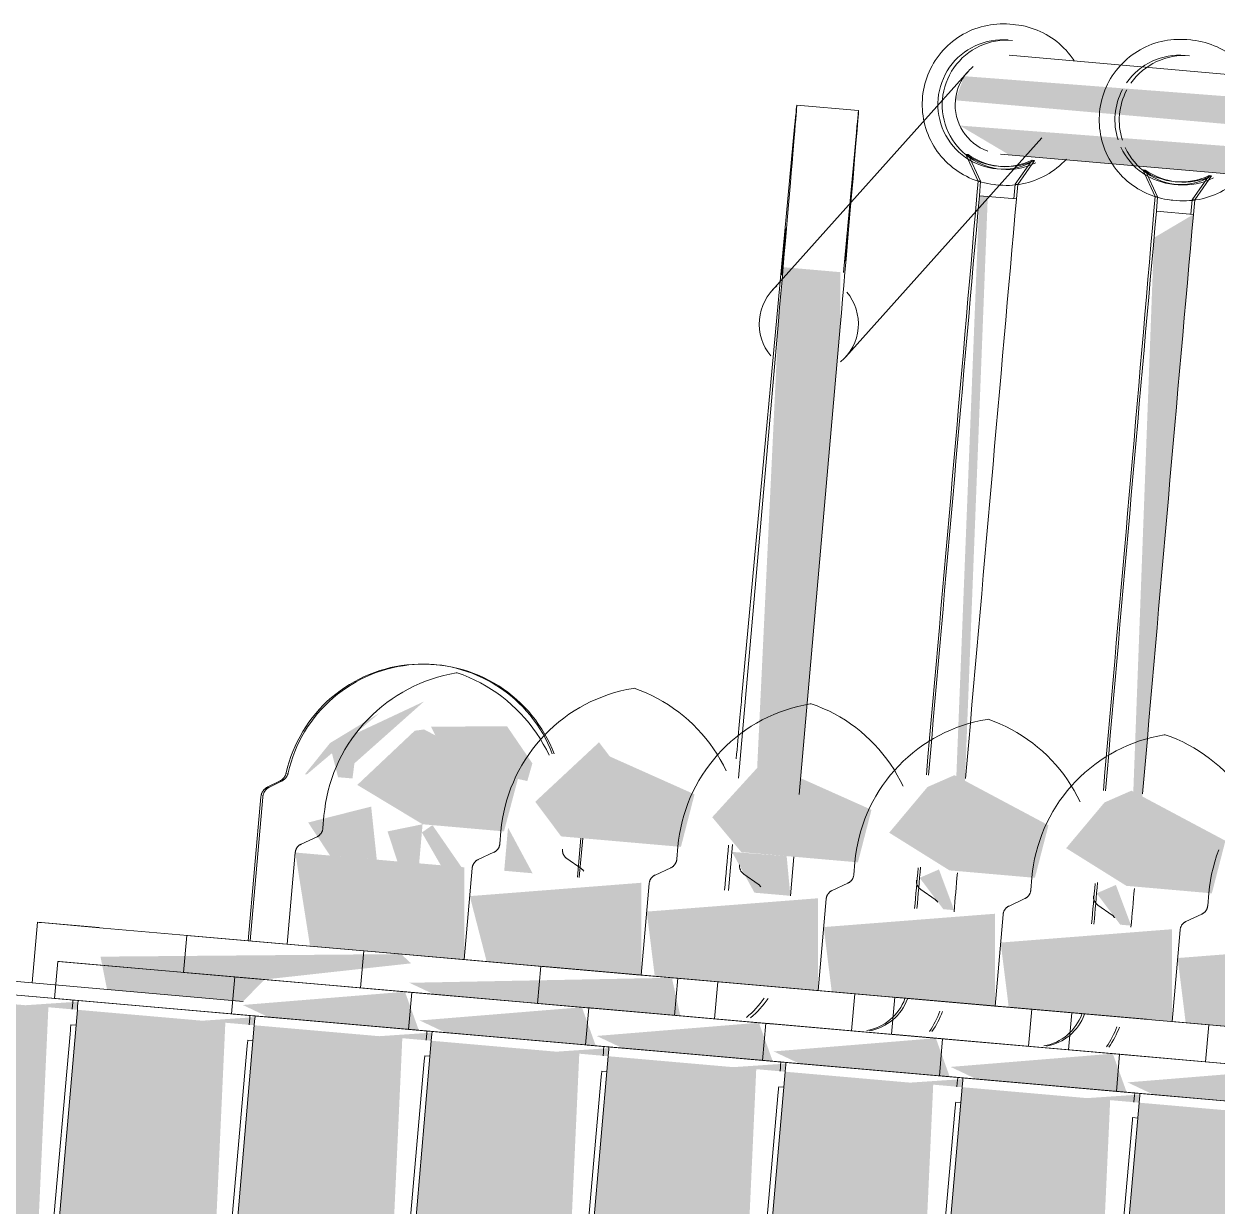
# Model space of a CAD drawing. Header units: millimetres. Extents: x -4612930 to -4329258, y -1064 to 30311.
# Drawn here: x -4356996.4 to -4356900.2, y 16854 to 16949.3 of the extents above; entities that cross this region are included whole.
import ezdxf

# ---------------------------------------------------------------- set-up
doc = ezdxf.new("R2010")
doc.units = ezdxf.units.MM
doc.layers.add('Q-SPCQ', color=91, linetype='Continuous', lineweight=5)

# ---------------------------------------------------------------- blocks, each defined once
blk = doc.blocks.new('Static Line_Sayfa_Metal Deck_Pan Mount - Up to 15 _ pitch - Max 2 Users-1848787-NORTH EAST')
at = {"layer": 'Q-SPCQ'}
for points in [[(4342458.159, 16926.949), (4342460.453, 16930.225), (4342458.159, 16930.964), (4342273.317, 16945.128), (4342272.609, 16943.182), (4342345.505, 16936.805)], [(4342461.795, 16922.615), (4342458.385, 16925.333), (4342457.867, 16926.972), (4342272.968, 16941.143), (4342276.942, 16938.788), (4342460.776, 16922.704)], [(4342263.32, 16924.922), (4342263.32, 16929.321), (4342258.72, 16929.723), (4342258.34, 16925.358)], [(4342223.986, 16888.481), (4342224.143, 16889.7), (4342229.762, 16894.696), (4342222.174, 16891.139), (4342222.82, 16888.583), (4342223.383, 16888.534)], [(4342220.297, 16888.804), (4342226.145, 16893.745), (4342222.174, 16891.339), (4342220.147, 16888.817)], [(4342236.205, 16884.213), (4342237.328, 16888.445), (4342229.762, 16892.435), (4342229.005, 16892.331), (4342224.373, 16887.962), (4342229.639, 16884.788), (4342232.48, 16884.539)], [(4342238.085, 16888.273), (4342238.496, 16889.7), (4342236.446, 16892.699), (4342230.316, 16892.652), (4342231.817, 16889.7), (4342237.74, 16888.351)], [(4342250.477, 16882.965), (4342251.572, 16887.203), (4342244.732, 16890.259), (4342243.872, 16891.403), (4342238.727, 16886.605), (4342240.814, 16883.81), (4342245.858, 16883.369)], [(4342264.75, 16881.716), (4342265.844, 16885.954), (4342259.004, 16889.01), (4342256.625, 16889.333), (4342253, 16885.356), (4342255.347, 16882.539), (4342263.32, 16881.841)], [(4342279.023, 16880.467), (4342280.117, 16884.705), (4342272.537, 16888.747), (4342270.363, 16887.795), (4342267.273, 16884.108), (4342272.133, 16881.07), (4342276.209, 16880.713)], [(4342293.296, 16879.218), (4342294.39, 16883.457), (4342286.81, 16887.498), (4342284.636, 16886.546), (4342281.545, 16882.859), (4342286.406, 16879.821), (4342290.481, 16879.465)], [(4342232.997, 16873.871), (4342232.997, 16881.317), (4342219.371, 16882.509), (4342220.565, 16874.958), (4342231.106, 16874.036)], [(4342247.27, 16872.622), (4342247.27, 16880.068), (4342233.445, 16878.992), (4342234.809, 16873.712), (4342246.281, 16872.709)], [(4342261.542, 16871.373), (4342261.542, 16878.82), (4342247.718, 16877.743), (4342248.368, 16872.526), (4342260.554, 16871.46)], [(4342275.815, 16870.125), (4342275.815, 16877.571), (4342261.991, 16876.495), (4342262.64, 16871.277), (4342274.826, 16870.211)], [(4342290.088, 16868.876), (4342290.088, 16876.322), (4342276.263, 16875.246), (4342276.913, 16870.029), (4342289.099, 16868.962)], [(4342304.361, 16867.627), (4342304.361, 16875.074), (4342290.536, 16873.997), (4342291.186, 16868.78), (4342303.372, 16867.714)], [(4342215.159, 16870.5), (4342216.905, 16872.267), (4342228.713, 16873.57), (4342227.907, 16874.316), (4342203.665, 16874.109), (4342204.191, 16871.46), (4342215.064, 16870.509)], [(4342197.123, 16821.549), (4342195.971, 16822.217), (4342197.37, 16824.35), (4342199.46, 16870.029), (4342187.523, 16871.073), (4342183.327, 16822.756), (4342196.947, 16821.564)], [(4342229.337, 16868.168), (4342228.219, 16871.277), (4342215.133, 16870.211), (4342217.215, 16869.229), (4342228.342, 16868.255)], [(4342201.795, 16869.824), (4342201.842, 16870.477), (4342197.6, 16870.191)], [(4342243.609, 16866.919), (4342242.492, 16870.029), (4342229.406, 16868.962), (4342231.487, 16867.98), (4342242.615, 16867.006)], [(4342211.396, 16820.3), (4342210.244, 16820.968), (4342211.642, 16823.101), (4342213.732, 16868.78), (4342201.795, 16869.824), (4342197.6, 16821.507), (4342211.22, 16820.315)], [(4342216.068, 16868.576), (4342216.114, 16869.229), (4342211.872, 16868.943)], [(4342225.668, 16819.051), (4342224.517, 16819.719), (4342225.915, 16821.852), (4342228.005, 16867.531), (4342216.068, 16868.576), (4342211.872, 16820.258), (4342225.493, 16819.067)], [(4342230.341, 16867.327), (4342230.387, 16867.98), (4342226.145, 16867.694)], [(4342257.882, 16865.671), (4342256.765, 16868.78), (4342243.679, 16867.714), (4342245.76, 16866.731), (4342256.888, 16865.758)], [(4342239.941, 16817.803), (4342238.79, 16818.471), (4342240.188, 16820.604), (4342242.278, 16866.282), (4342230.341, 16867.327), (4342226.145, 16819.01), (4342239.765, 16817.818)], [(4342272.155, 16864.422), (4342271.037, 16867.531), (4342257.951, 16866.465), (4342260.033, 16865.482), (4342271.161, 16864.509)], [(4342244.614, 16866.078), (4342244.66, 16866.731), (4342240.418, 16866.445)], [(4342254.214, 16816.554), (4342253.062, 16817.222), (4342254.461, 16819.355), (4342256.551, 16865.034), (4342244.614, 16866.078), (4342240.418, 16817.761), (4342254.038, 16816.569)], [(4342286.427, 16863.173), (4342285.31, 16866.282), (4342272.224, 16865.216), (4342274.305, 16864.234), (4342285.433, 16863.26)], [(4342258.886, 16864.829), (4342258.933, 16865.482), (4342254.691, 16865.196)], [(4342268.486, 16815.305), (4342267.335, 16815.973), (4342268.733, 16818.106), (4342270.823, 16863.785), (4342258.886, 16864.829), (4342254.691, 16816.512), (4342268.311, 16815.321)], [(4342273.159, 16863.581), (4342273.205, 16864.234), (4342268.963, 16863.948)], [(4342300.7, 16861.925), (4342299.583, 16865.034), (4342286.497, 16863.968), (4342288.578, 16862.985), (4342300.113, 16861.976)], [(4342282.759, 16814.057), (4342281.608, 16814.725), (4342283.006, 16816.858), (4342285.096, 16862.536), (4342273.159, 16863.581), (4342268.963, 16815.264), (4342282.583, 16814.072)], [(4342287.432, 16862.332), (4342287.478, 16862.985), (4342283.236, 16862.699)], [(4342297.032, 16812.808), (4342295.88, 16813.476), (4342297.279, 16815.609), (4342299.369, 16861.288), (4342287.432, 16862.332), (4342283.236, 16814.015), (4342296.856, 16812.823)]]:
    blk.add_hatch(color=256, dxfattribs=at).paths.add_polyline_path(points)
h = blk.add_hatch(color=256, dxfattribs=at)
h.paths.add_polyline_path([(4342272.514, 16877.86), (4342271.285, 16881.144), (4342269.729, 16880.467), (4342271.639, 16877.936), (4342272.133, 16877.893)])
h.paths.add_polyline_path([(4342273.362, 16887.649), (4342275.225, 16935.425), (4342274.548, 16935.484), (4342272.684, 16888.551), (4342273.277, 16887.761)])
h = blk.add_hatch(color=256, dxfattribs=at)
h.paths.add_polyline_path([(4342286.787, 16876.611), (4342285.557, 16879.895), (4342284.001, 16879.218), (4342285.912, 16876.688), (4342286.406, 16876.644)])
h.paths.add_polyline_path([(4342287.634, 16886.4), (4342291.809, 16933.974), (4342288.632, 16932.096), (4342286.957, 16887.302), (4342287.55, 16886.513)])
h = blk.add_hatch(color=256, dxfattribs=at)
h.paths.add_polyline_path([(4342250.427, 16869.334), (4342249.746, 16872.405), (4342228.576, 16872.001), (4342230.555, 16871.073), (4342250.252, 16869.35)])
h.paths.add_polyline_path([(4342259.304, 16879.015), (4342259.004, 16882.219), (4342254.595, 16882.561), (4342256.408, 16879.269), (4342259.004, 16879.042)])
h.paths.add_polyline_path([(4342260.056, 16887.61), (4342263.32, 16924.922), (4342258.34, 16925.358), (4342256.625, 16889.333), (4342259.004, 16889.01), (4342259.651, 16888.149)])
h = blk.add_hatch(color=256, dxfattribs=at)
h.paths.add_polyline_path([(4342229.363, 16881.635), (4342229.639, 16884.788), (4342226.814, 16884.213), (4342227.609, 16881.788)])
h.paths.add_polyline_path([(4342225.946, 16881.934), (4342225.493, 16886.213), (4342220.414, 16884.929), (4342222.174, 16882.264), (4342225.493, 16881.974)])
h = blk.add_hatch(color=256, dxfattribs=at)
h.paths.add_polyline_path([(4342238.511, 16880.835), (4342236.529, 16884.522), (4342236.224, 16881.035), (4342237.865, 16880.891)])
h.paths.add_polyline_path([(4342232.774, 16881.337), (4342230.437, 16884.718), (4342229.581, 16884.127), (4342231.106, 16881.483), (4342232.48, 16881.362)])
for p, q in [((4342277.321, 16949.295), (4342277.004, 16949.322)), ((4342291.594, 16948.046), (4342291.277, 16948.074)), ((4342462.492, 16930.585), (4342276.942, 16946.818)), ((4342273.631, 16945.499), (4342257.805, 16927.811)), ((4342264.802, 16942.359), (4342259.821, 16942.795)), ((4342259.647, 16941.032), (4342255.371, 16894.895)), ((4342263.581, 16929.298), (4342264.628, 16940.597)), ((4342263.767, 16922.477), (4342279.593, 16940.165)), ((4342274.45, 16936.669), (4342273.446, 16938.822)), ((4342273.446, 16938.822), (4342273.646, 16938.805)), ((4342273.646, 16938.805), (4342274.65, 16936.651)), ((4342276.245, 16938.849), (4342461.795, 16922.615)), ((4342278.802, 16938.354), (4342277.439, 16936.407)), ((4342277.639, 16936.39), (4342279.002, 16938.336)), ((4342278.802, 16938.354), (4342279.002, 16938.336)), ((4342288.723, 16935.42), (4342287.719, 16937.574)), ((4342287.719, 16937.574), (4342287.919, 16937.556)), ((4342287.919, 16937.556), (4342288.923, 16935.402)), ((4342274.348, 16935.501), (4342274.45, 16936.669)), ((4342274.45, 16936.669), (4342274.65, 16936.651)), ((4342274.65, 16936.651), (4342274.548, 16935.484)), ((4342275.871, 16936.372), (4342276.188, 16936.344)), ((4342277.439, 16936.407), (4342277.337, 16935.24)), ((4342277.439, 16936.407), (4342277.639, 16936.39)), ((4342277.537, 16935.222), (4342277.639, 16936.39)), ((4342293.075, 16937.105), (4342291.711, 16935.159)), ((4342291.912, 16935.141), (4342293.275, 16937.088)), ((4342293.075, 16937.105), (4342293.275, 16937.088)), ((4342274.548, 16935.484), (4342277.537, 16935.222)), ((4342288.621, 16934.253), (4342288.723, 16935.42)), ((4342288.723, 16935.42), (4342288.923, 16935.402)), ((4342288.923, 16935.402), (4342288.821, 16934.235)), ((4342290.144, 16935.123), (4342290.461, 16935.095)), ((4342291.711, 16935.159), (4342291.609, 16933.991)), ((4342291.711, 16935.159), (4342291.912, 16935.141)), ((4342291.809, 16933.974), (4342291.912, 16935.141)), ((4342288.821, 16934.235), (4342291.809, 16933.974)), ((4342255.116, 16888.517), (4342258.34, 16925.358)), ((4342263.32, 16924.922), (4342260.019, 16887.186)), ((4342218.11, 16888.268), (4342217.156, 16887.803)), ((4342218.261, 16888.255), (4342217.306, 16887.79)), ((4342216.598, 16886.991), (4342215.584, 16875.394)), ((4342216.748, 16886.978), (4342215.734, 16875.381)), ((4342221.688, 16885.483), (4342221.599, 16884.46)), ((4342221.125, 16883.784), (4342219.845, 16883.187)), ((4342235.961, 16884.235), (4342235.872, 16883.211)), ((4342242.131, 16880.518), (4342242.407, 16883.671)), ((4342242.281, 16880.505), (4342242.557, 16883.657)), ((4342219.371, 16882.509), (4342218.724, 16875.119)), ((4342235.398, 16882.535), (4342234.118, 16881.938)), ((4342250.234, 16882.986), (4342250.144, 16881.963)), ((4342254.323, 16879.451), (4342254.647, 16883.15)), ((4342242.432, 16881.211), (4342241.275, 16882.021)), ((4342259.58, 16882.168), (4342259.304, 16879.015)), ((4342264.506, 16881.737), (4342264.417, 16880.714)), ((4342233.644, 16881.26), (4342232.997, 16873.871)), ((4342249.671, 16881.286), (4342248.391, 16880.689)), ((4342256.705, 16879.962), (4342255.548, 16880.772)), ((4342278.779, 16880.488), (4342278.69, 16879.465)), ((4342247.916, 16880.012), (4342247.27, 16872.622)), ((4342263.943, 16880.037), (4342262.663, 16879.441)), ((4342270.977, 16878.713), (4342269.82, 16879.523)), ((4342262.189, 16878.763), (4342261.542, 16871.373)), ((4342278.216, 16878.789), (4342276.936, 16878.192)), ((4342293.052, 16879.24), (4342292.962, 16878.217)), ((4342285.25, 16877.465), (4342284.093, 16878.275)), ((4342229.337, 16868.168), (4342130.495, 16876.816)), ((4342198.573, 16876.882), (4342198.145, 16871.989)), ((4342203.542, 16876.448), (4342198.573, 16876.882)), ((4342198.573, 16876.882), (4342198.724, 16876.869)), ((4342198.724, 16876.869), (4342198.874, 16876.856)), ((4342203.867, 16876.419), (4342198.874, 16876.856)), ((4342276.462, 16877.514), (4342275.815, 16870.125)), ((4342292.489, 16877.54), (4342291.209, 16876.943)), ((4342203.867, 16876.419), (4342218.724, 16875.119)), ((4342210.63, 16875.828), (4342210.369, 16872.839)), ((4342210.63, 16875.828), (4342218.336, 16875.153)), ((4342210.63, 16875.828), (4342233.269, 16873.847)), ((4342290.734, 16876.266), (4342290.088, 16868.876)), ((4342243.609, 16866.919), (4342144.768, 16875.567)), ((4342215.159, 16870.5), (4342156.777, 16875.608)), ((4342218.724, 16875.119), (4342233.253, 16873.848)), ((4342257.882, 16865.671), (4342159.04, 16874.318)), ((4342224.903, 16874.579), (4342224.641, 16871.59)), ((4342224.903, 16874.579), (4342232.609, 16873.905)), ((4342224.903, 16874.579), (4342247.542, 16872.598)), ((4342232.997, 16873.871), (4342247.526, 16872.6)), ((4342272.155, 16864.422), (4342173.313, 16873.069)), ((4342200.22, 16873.727), (4342199.958, 16870.738)), ((4342215.125, 16872.423), (4342200.22, 16873.727)), ((4342200.22, 16873.727), (4342200.345, 16873.716)), ((4342215.325, 16872.405), (4342200.345, 16873.716)), ((4342214.689, 16872.461), (4342210.369, 16872.839)), ((4342214.646, 16872.465), (4342210.369, 16872.839)), ((4342239.176, 16873.33), (4342238.914, 16870.342)), ((4342239.176, 16873.33), (4342246.882, 16872.656)), ((4342239.176, 16873.33), (4342261.814, 16871.35)), ((4342286.427, 16863.173), (4342187.586, 16871.821)), ((4342214.493, 16872.478), (4342214.231, 16869.49)), ((4342229.398, 16871.174), (4342214.493, 16872.478)), ((4342214.493, 16872.478), (4342214.618, 16872.467)), ((4342229.598, 16871.157), (4342214.618, 16872.467)), ((4342229.598, 16871.157), (4342215.325, 16872.405)), ((4342247.27, 16872.622), (4342259.004, 16871.595)), ((4342249.968, 16869.375), (4342250.229, 16872.363)), ((4342253.448, 16872.081), (4342253.187, 16869.093)), ((4342253.448, 16872.081), (4342261.155, 16871.407)), ((4342253.448, 16872.081), (4342276.087, 16870.101)), ((4342228.961, 16871.212), (4342224.641, 16871.59)), ((4342228.919, 16871.216), (4342224.642, 16871.59)), ((4342228.765, 16871.23), (4342228.504, 16868.241)), ((4342243.671, 16869.925), (4342228.765, 16871.23)), ((4342228.765, 16871.23), (4342228.89, 16871.219)), ((4342243.871, 16869.908), (4342228.89, 16871.219)), ((4342243.871, 16869.908), (4342229.598, 16871.157)), ((4342259.221, 16871.576), (4342261.798, 16871.351)), ((4342261.542, 16871.373), (4342276.071, 16870.102)), ((4342264.24, 16868.126), (4342264.502, 16871.114)), ((4342199.958, 16870.738), (4342200.083, 16870.727)), ((4342199.958, 16870.738), (4342214.864, 16869.434)), ((4342200.083, 16870.727), (4342215.064, 16869.417)), ((4342201.858, 16870.572), (4342201.444, 16870.608)), ((4342300.7, 16861.925), (4342201.858, 16870.572)), ((4342243.234, 16869.964), (4342238.914, 16870.342)), ((4342243.191, 16869.967), (4342238.914, 16870.342)), ((4342243.038, 16869.981), (4342242.776, 16866.992)), ((4342257.943, 16868.677), (4342243.038, 16869.981)), ((4342243.038, 16869.981), (4342243.163, 16869.97)), ((4342258.143, 16868.659), (4342243.163, 16869.97)), ((4342258.143, 16868.659), (4342243.871, 16869.908)), ((4342267.721, 16870.833), (4342267.46, 16867.844)), ((4342267.721, 16870.833), (4342275.427, 16870.159)), ((4342267.721, 16870.833), (4342288.016, 16869.057)), ((4342275.815, 16870.125), (4342287.55, 16869.098)), ((4342197.6, 16821.507), (4342201.795, 16869.824)), ((4342214.231, 16869.49), (4342214.356, 16869.479)), ((4342214.231, 16869.49), (4342229.136, 16868.186)), ((4342214.356, 16869.479), (4342229.337, 16868.168)), ((4342215.064, 16869.417), (4342229.337, 16868.168)), ((4342216.131, 16869.323), (4342215.716, 16869.36)), ((4342314.973, 16860.676), (4342216.131, 16869.323)), ((4342257.507, 16868.715), (4342253.187, 16869.093)), ((4342257.464, 16868.719), (4342253.187, 16869.093)), ((4342278.513, 16866.877), (4342278.774, 16869.866)), ((4342281.994, 16869.584), (4342281.732, 16866.595)), ((4342281.994, 16869.584), (4342287.926, 16869.065)), ((4342281.994, 16869.584), (4342302.409, 16867.798)), ((4342201.273, 16868.616), (4342201.68, 16868.58)), ((4342211.872, 16820.258), (4342216.068, 16868.576)), ((4342228.504, 16868.241), (4342228.629, 16868.23)), ((4342228.504, 16868.241), (4342243.409, 16866.937)), ((4342228.629, 16868.23), (4342243.609, 16866.919)), ((4342229.337, 16868.168), (4342243.609, 16866.919)), ((4342230.404, 16868.075), (4342229.989, 16868.111)), ((4342329.246, 16859.427), (4342230.404, 16868.075)), ((4342257.311, 16868.732), (4342257.049, 16865.744)), ((4342272.216, 16867.428), (4342257.311, 16868.732)), ((4342257.311, 16868.732), (4342257.436, 16868.721)), ((4342272.416, 16867.411), (4342257.436, 16868.721)), ((4342272.416, 16867.411), (4342258.143, 16868.659)), ((4342290.088, 16868.876), (4342301.823, 16867.849)), ((4342292.786, 16865.628), (4342293.047, 16868.617)), ((4342196.947, 16819.557), (4342201.205, 16867.868)), ((4342215.546, 16867.367), (4342215.953, 16867.331)), ((4342226.145, 16819.01), (4342230.341, 16867.327)), ((4342271.779, 16867.466), (4342267.46, 16867.844)), ((4342271.737, 16867.47), (4342267.46, 16867.844)), ((4342271.583, 16867.483), (4342271.322, 16864.495)), ((4342286.489, 16866.179), (4342271.583, 16867.483)), ((4342271.583, 16867.483), (4342271.708, 16867.472)), ((4342286.689, 16866.162), (4342271.708, 16867.472)), ((4342286.689, 16866.162), (4342272.416, 16867.411)), ((4342211.22, 16818.308), (4342215.478, 16866.62)), ((4342229.819, 16866.118), (4342230.226, 16866.083)), ((4342240.418, 16817.761), (4342244.614, 16866.078)), ((4342242.776, 16866.992), (4342257.682, 16865.688)), ((4342242.777, 16866.992), (4342242.902, 16866.981)), ((4342242.902, 16866.981), (4342257.882, 16865.671)), ((4342243.609, 16866.919), (4342257.882, 16865.671)), ((4342244.677, 16866.826), (4342244.262, 16866.862)), ((4342343.518, 16858.178), (4342244.677, 16866.826)), ((4342286.052, 16866.218), (4342281.732, 16866.595)), ((4342286.009, 16866.221), (4342281.732, 16866.595)), ((4342285.856, 16866.235), (4342285.595, 16863.246)), ((4342300.761, 16864.931), (4342285.856, 16866.235)), ((4342285.856, 16866.235), (4342285.981, 16866.224)), ((4342300.962, 16864.913), (4342285.981, 16866.224)), ((4342300.962, 16864.913), (4342286.689, 16866.162)), ((4342225.493, 16817.059), (4342229.751, 16865.371)), ((4342257.049, 16865.744), (4342257.174, 16865.733)), ((4342257.049, 16865.744), (4342271.955, 16864.439)), ((4342257.174, 16865.733), (4342259.195, 16865.556)), ((4342257.882, 16865.671), (4342272.155, 16864.422)), ((4342258.949, 16865.577), (4342258.535, 16865.614)), ((4342357.791, 16856.93), (4342258.949, 16865.577)), ((4342259.199, 16865.555), (4342272.155, 16864.422)), ((4342239.765, 16815.81), (4342244.024, 16864.122)), ((4342244.091, 16864.87), (4342244.498, 16864.834)), ((4342254.691, 16816.512), (4342258.886, 16864.829)), ((4342271.322, 16864.495), (4342271.447, 16864.484)), ((4342271.322, 16864.495), (4342286.227, 16863.191)), ((4342271.447, 16864.484), (4342286.427, 16863.173)), ((4342272.155, 16864.422), (4342286.427, 16863.173)), ((4342273.222, 16864.329), (4342272.807, 16864.365)), ((4342368.998, 16855.949), (4342273.222, 16864.329)), ((4342258.364, 16863.621), (4342258.771, 16863.585)), ((4342268.963, 16815.264), (4342273.159, 16863.581)), ((4342285.595, 16863.246), (4342285.72, 16863.235)), ((4342285.595, 16863.246), (4342300.5, 16861.942)), ((4342285.72, 16863.235), (4342300.7, 16861.925)), ((4342286.427, 16863.173), (4342300.7, 16861.925)), ((4342254.038, 16814.562), (4342258.296, 16862.873)), ((4342272.637, 16862.372), (4342273.044, 16862.337)), ((4342283.236, 16814.015), (4342287.432, 16862.332)), ((4342287.495, 16863.08), (4342287.08, 16863.116)), ((4342368.998, 16855.949), (4342287.495, 16863.08)), ((4342268.311, 16813.313), (4342272.569, 16861.625)), ((4342282.583, 16812.064), (4342286.842, 16860.376)), ((4342286.91, 16861.123), (4342287.316, 16861.088))]:
    blk.add_line(p, q, dxfattribs=at)
at = {"layer": 'Q-SPCQ', "flags": 128}
for points in [[(4342277.004, 16949.322), (4342276.745, 16949.34), (4342276.485, 16949.347), (4342276.225, 16949.344), (4342275.965, 16949.33), (4342275.706, 16949.306), (4342275.449, 16949.271), (4342275.192, 16949.227), (4342274.938, 16949.172), (4342274.687, 16949.107), (4342274.438, 16949.032), (4342274.192, 16948.947), (4342273.95, 16948.852), (4342273.712, 16948.748), (4342273.478, 16948.634), (4342273.249, 16948.511), (4342273.025, 16948.379), (4342272.806, 16948.238), (4342272.594, 16948.089), (4342272.387, 16947.931), (4342272.187, 16947.765), (4342271.994, 16947.591), (4342271.808, 16947.409), (4342271.629, 16947.221), (4342271.458, 16947.025), (4342271.295, 16946.822), (4342271.14, 16946.614), (4342270.994, 16946.399), (4342270.856, 16946.178), (4342270.727, 16945.952), (4342270.608, 16945.721), (4342270.497, 16945.486), (4342270.396, 16945.246), (4342270.305, 16945.003), (4342270.224, 16944.756), (4342270.153, 16944.506), (4342270.091, 16944.253), (4342270.04, 16943.998), (4342269.999, 16943.742), (4342269.969, 16943.484), (4342269.948, 16943.224), (4342269.938, 16942.965), (4342269.939, 16942.705), (4342269.95, 16942.445), (4342269.971, 16942.186), (4342270.003, 16941.928), (4342270.045, 16941.671), (4342270.097, 16941.416), (4342270.159, 16941.164), (4342270.231, 16940.914), (4342270.314, 16940.668), (4342270.406, 16940.424), (4342270.507, 16940.185), (4342270.619, 16939.95), (4342270.739, 16939.72), (4342270.869, 16939.494), (4342271.007, 16939.274), (4342271.155, 16939.06), (4342271.31, 16938.852), (4342271.474, 16938.65), (4342271.646, 16938.455), (4342271.825, 16938.267), (4342272.012, 16938.086), (4342272.206, 16937.913), (4342272.407, 16937.748), (4342272.614, 16937.591), (4342272.827, 16937.442), (4342273.046, 16937.302), (4342273.271, 16937.171), (4342273.5, 16937.049), (4342273.735, 16936.936), (4342273.973, 16936.832), (4342274.216, 16936.739), (4342274.462, 16936.655), (4342274.711, 16936.581), (4342274.963, 16936.517), (4342275.217, 16936.463), (4342275.473, 16936.419), (4342275.731, 16936.386), (4342275.871, 16936.372)], [(4342282.185, 16946.392), (4342282.038, 16946.606), (4342281.882, 16946.815), (4342281.718, 16947.016), (4342281.546, 16947.212), (4342281.367, 16947.4), (4342281.18, 16947.58), (4342280.986, 16947.754), (4342280.785, 16947.919), (4342280.578, 16948.076), (4342280.365, 16948.225), (4342280.146, 16948.365), (4342279.921, 16948.496), (4342279.692, 16948.618), (4342279.458, 16948.731), (4342279.219, 16948.834), (4342278.977, 16948.928), (4342278.731, 16949.012), (4342278.481, 16949.086), (4342278.229, 16949.15), (4342277.975, 16949.204), (4342277.719, 16949.247), (4342277.461, 16949.281), (4342277.321, 16949.295)], [(4342291.277, 16948.074), (4342291.017, 16948.091), (4342290.757, 16948.098), (4342290.497, 16948.095), (4342290.238, 16948.081), (4342289.979, 16948.057), (4342289.721, 16948.023), (4342289.465, 16947.978), (4342289.211, 16947.923), (4342288.959, 16947.858), (4342288.71, 16947.783), (4342288.465, 16947.698), (4342288.222, 16947.604), (4342287.984, 16947.499), (4342287.751, 16947.386), (4342287.521, 16947.263), (4342287.298, 16947.131), (4342287.079, 16946.99), (4342286.866, 16946.84), (4342286.66, 16946.682), (4342286.46, 16946.516), (4342286.266, 16946.342), (4342286.08, 16946.161), (4342285.902, 16945.972), (4342285.731, 16945.776), (4342285.567, 16945.574), (4342285.413, 16945.365), (4342285.266, 16945.15), (4342285.129, 16944.929), (4342285, 16944.704), (4342284.88, 16944.473), (4342284.77, 16944.237), (4342284.669, 16943.998), (4342284.578, 16943.754), (4342284.497, 16943.507), (4342284.425, 16943.257), (4342284.364, 16943.005), (4342284.313, 16942.75), (4342284.272, 16942.493), (4342284.241, 16942.235), (4342284.221, 16941.976), (4342284.211, 16941.716), (4342284.212, 16941.456), (4342284.223, 16941.196), (4342284.244, 16940.937), (4342284.276, 16940.679), (4342284.317, 16940.422), (4342284.37, 16940.168), (4342284.432, 16939.915), (4342284.504, 16939.666), (4342284.586, 16939.419), (4342284.678, 16939.176), (4342284.78, 16938.937), (4342284.891, 16938.701), (4342285.012, 16938.471), (4342285.142, 16938.246), (4342285.28, 16938.026), (4342285.427, 16937.811), (4342285.583, 16937.603), (4342285.747, 16937.401), (4342285.919, 16937.206), (4342286.098, 16937.018), (4342286.285, 16936.837), (4342286.479, 16936.664), (4342286.68, 16936.499), (4342286.887, 16936.342), (4342287.1, 16936.193), (4342287.319, 16936.053), (4342287.543, 16935.922), (4342287.773, 16935.8), (4342288.007, 16935.687), (4342288.246, 16935.584), (4342288.488, 16935.49), (4342288.734, 16935.406), (4342288.984, 16935.332), (4342289.236, 16935.268), (4342289.49, 16935.214), (4342289.746, 16935.17), (4342290.004, 16935.137), (4342290.144, 16935.123)], [(4342296.458, 16945.143), (4342296.31, 16945.358), (4342296.155, 16945.566), (4342295.991, 16945.768), (4342295.819, 16945.963), (4342295.639, 16946.151), (4342295.453, 16946.332), (4342295.259, 16946.505), (4342295.058, 16946.67), (4342294.851, 16946.827), (4342294.638, 16946.976), (4342294.419, 16947.116), (4342294.194, 16947.247), (4342293.965, 16947.369), (4342293.73, 16947.482), (4342293.492, 16947.585), (4342293.249, 16947.679), (4342293.003, 16947.763), (4342292.754, 16947.837), (4342292.502, 16947.901), (4342292.248, 16947.955), (4342291.991, 16947.999), (4342291.734, 16948.032), (4342291.594, 16948.046)], [(4342276.188, 16936.344), (4342276.448, 16936.327), (4342276.707, 16936.32), (4342276.967, 16936.323), (4342277.227, 16936.337), (4342277.486, 16936.361), (4342277.744, 16936.395), (4342278, 16936.44), (4342278.254, 16936.495), (4342278.506, 16936.56), (4342278.754, 16936.635), (4342279, 16936.72), (4342279.242, 16936.814), (4342279.481, 16936.919), (4342279.714, 16937.032), (4342279.943, 16937.155), (4342280.167, 16937.287), (4342280.386, 16937.428), (4342280.598, 16937.578), (4342280.805, 16937.736), (4342281.005, 16937.902), (4342281.198, 16938.076), (4342281.384, 16938.257), (4342281.563, 16938.446)], [(4342290.461, 16935.095), (4342290.72, 16935.078), (4342290.98, 16935.071), (4342291.24, 16935.074), (4342291.5, 16935.088), (4342291.759, 16935.112), (4342292.016, 16935.146), (4342292.272, 16935.191), (4342292.527, 16935.246), (4342292.778, 16935.311), (4342293.027, 16935.386), (4342293.273, 16935.471), (4342293.515, 16935.566), (4342293.753, 16935.67), (4342293.987, 16935.784), (4342294.216, 16935.907), (4342294.44, 16936.039), (4342294.659, 16936.179), (4342294.871, 16936.329), (4342295.078, 16936.487), (4342295.278, 16936.653), (4342295.471, 16936.827), (4342295.657, 16937.008), (4342295.836, 16937.197)], [(4342218.648, 16888.948), (4342218.755, 16889.384), (4342218.88, 16889.815), (4342219.021, 16890.242), (4342219.18, 16890.662), (4342219.355, 16891.075), (4342219.547, 16891.481), (4342219.755, 16891.88), (4342219.979, 16892.269), (4342220.218, 16892.649), (4342220.472, 16893.02), (4342220.74, 16893.38), (4342221.023, 16893.729), (4342221.32, 16894.066), (4342221.629, 16894.391), (4342221.952, 16894.704), (4342222.287, 16895.003), (4342222.633, 16895.289), (4342222.991, 16895.561), (4342223.359, 16895.818), (4342223.737, 16896.06), (4342224.125, 16896.287), (4342224.521, 16896.498), (4342224.926, 16896.694), (4342225.338, 16896.873), (4342225.756, 16897.035), (4342226.181, 16897.18), (4342226.612, 16897.309), (4342227.047, 16897.42), (4342227.486, 16897.513), (4342227.929, 16897.589), (4342228.374, 16897.647), (4342228.822, 16897.687), (4342229.27, 16897.71), (4342229.719, 16897.714), (4342230.168, 16897.7), (4342230.582, 16897.672)], [(4342218.798, 16888.935), (4342218.905, 16889.371), (4342219.03, 16889.802), (4342219.171, 16890.229), (4342219.33, 16890.649), (4342219.506, 16891.062), (4342219.697, 16891.468), (4342219.905, 16891.867), (4342220.129, 16892.256), (4342220.368, 16892.636), (4342220.622, 16893.007), (4342220.89, 16893.367), (4342221.173, 16893.716), (4342221.47, 16894.053), (4342221.779, 16894.378), (4342222.102, 16894.691), (4342222.437, 16894.99), (4342222.783, 16895.276), (4342223.141, 16895.548), (4342223.509, 16895.805), (4342223.887, 16896.047), (4342224.275, 16896.274), (4342224.671, 16896.485), (4342225.076, 16896.681), (4342225.488, 16896.859), (4342225.907, 16897.022), (4342226.331, 16897.167), (4342226.762, 16897.295), (4342227.197, 16897.406), (4342227.636, 16897.5), (4342228.079, 16897.576), (4342228.524, 16897.634), (4342228.972, 16897.674), (4342229.42, 16897.696), (4342229.87, 16897.701), (4342230.318, 16897.687), (4342230.733, 16897.659)], [(4342221.688, 16885.483), (4342221.743, 16885.992), (4342221.818, 16886.498), (4342221.914, 16887.001), (4342222.029, 16887.5), (4342222.164, 16887.994), (4342222.319, 16888.481), (4342222.493, 16888.963), (4342222.686, 16889.437), (4342222.898, 16889.902), (4342223.129, 16890.359), (4342223.378, 16890.807), (4342223.644, 16891.244), (4342223.927, 16891.67), (4342224.228, 16892.084), (4342224.545, 16892.486), (4342224.877, 16892.875), (4342225.225, 16893.251), (4342225.588, 16893.612), (4342225.964, 16893.958), (4342226.355, 16894.29), (4342226.758, 16894.605), (4342227.173, 16894.904), (4342227.6, 16895.186), (4342228.039, 16895.45), (4342228.487, 16895.697), (4342228.945, 16895.926), (4342229.411, 16896.136), (4342229.886, 16896.328), (4342230.368, 16896.5), (4342230.856, 16896.653), (4342231.35, 16896.787), (4342231.849, 16896.9), (4342232.353, 16896.993), (4342232.434, 16897.007)], [(4342230.582, 16897.672), (4342231.029, 16897.624), (4342231.473, 16897.558), (4342231.915, 16897.474), (4342232.352, 16897.373), (4342232.785, 16897.254), (4342233.213, 16897.118), (4342233.636, 16896.966), (4342234.052, 16896.796), (4342234.46, 16896.61), (4342234.861, 16896.408), (4342235.254, 16896.189), (4342235.638, 16895.956), (4342236.011, 16895.707), (4342236.375, 16895.443), (4342236.728, 16895.165), (4342237.069, 16894.873), (4342237.399, 16894.568), (4342237.716, 16894.25), (4342238.02, 16893.919), (4342238.31, 16893.577), (4342238.587, 16893.223), (4342238.849, 16892.858), (4342239.097, 16892.484), (4342239.329, 16892.099), (4342239.546, 16891.706), (4342239.746, 16891.304), (4342239.931, 16890.895), (4342240.099, 16890.478)], [(4342230.733, 16897.659), (4342231.179, 16897.611), (4342231.623, 16897.545), (4342232.065, 16897.461), (4342232.502, 16897.36), (4342232.935, 16897.241), (4342233.364, 16897.105), (4342233.786, 16896.952), (4342234.202, 16896.783), (4342234.61, 16896.597), (4342235.011, 16896.394), (4342235.404, 16896.176), (4342235.788, 16895.943), (4342236.162, 16895.694), (4342236.525, 16895.43), (4342236.878, 16895.152), (4342237.219, 16894.86), (4342237.549, 16894.555), (4342237.866, 16894.237), (4342238.17, 16893.906), (4342238.46, 16893.564), (4342238.737, 16893.21), (4342238.999, 16892.845), (4342239.247, 16892.47), (4342239.479, 16892.086), (4342239.696, 16891.693), (4342239.897, 16891.291), (4342240.081, 16890.881), (4342240.249, 16890.465)], [(4342232.434, 16897.007), (4342232.915, 16896.83), (4342233.388, 16896.635), (4342233.853, 16896.421), (4342234.308, 16896.188), (4342234.755, 16895.938), (4342235.191, 16895.67), (4342235.615, 16895.384), (4342236.029, 16895.082), (4342236.429, 16894.763), (4342236.817, 16894.429), (4342237.191, 16894.08), (4342237.55, 16893.716), (4342237.895, 16893.337), (4342238.225, 16892.946), (4342238.538, 16892.541), (4342238.835, 16892.124), (4342239.115, 16891.696), (4342239.378, 16891.257), (4342239.623, 16890.807), (4342239.85, 16890.349)], [(4342235.961, 16884.235), (4342236.016, 16884.743), (4342236.091, 16885.25), (4342236.186, 16885.753), (4342236.302, 16886.251), (4342236.437, 16886.745), (4342236.592, 16887.233), (4342236.766, 16887.714), (4342236.959, 16888.188), (4342237.171, 16888.654), (4342237.402, 16889.111), (4342237.65, 16889.558), (4342237.917, 16889.995), (4342238.2, 16890.421), (4342238.501, 16890.836), (4342238.817, 16891.238), (4342239.15, 16891.627), (4342239.498, 16892.002), (4342239.86, 16892.363), (4342240.237, 16892.71), (4342240.627, 16893.041), (4342241.031, 16893.356), (4342241.446, 16893.655), (4342241.873, 16893.937), (4342242.311, 16894.202), (4342242.76, 16894.449), (4342243.217, 16894.677), (4342243.684, 16894.888), (4342244.159, 16895.079), (4342244.64, 16895.252), (4342245.129, 16895.405), (4342245.623, 16895.538), (4342246.122, 16895.651), (4342246.625, 16895.745), (4342246.707, 16895.758)], [(4342246.707, 16895.758), (4342247.187, 16895.582), (4342247.66, 16895.386), (4342248.125, 16895.172), (4342248.581, 16894.94), (4342249.027, 16894.689), (4342249.463, 16894.421), (4342249.888, 16894.135), (4342250.301, 16893.833), (4342250.702, 16893.515), (4342251.09, 16893.181), (4342251.463, 16892.831), (4342251.823, 16892.467), (4342252.168, 16892.089), (4342252.497, 16891.697), (4342252.811, 16891.292), (4342253.108, 16890.876), (4342253.388, 16890.447), (4342253.651, 16890.008), (4342253.896, 16889.559), (4342254.123, 16889.1)], [(4342250.234, 16882.986), (4342250.289, 16883.495), (4342250.364, 16884.001), (4342250.459, 16884.504), (4342250.574, 16885.003), (4342250.709, 16885.496), (4342250.864, 16885.984), (4342251.038, 16886.465), (4342251.232, 16886.939), (4342251.444, 16887.405), (4342251.674, 16887.862), (4342251.923, 16888.309), (4342252.189, 16888.746), (4342252.473, 16889.172), (4342252.773, 16889.587), (4342253.09, 16889.989), (4342253.423, 16890.378), (4342253.77, 16890.753), (4342254.133, 16891.115), (4342254.51, 16891.461), (4342254.9, 16891.792), (4342255.303, 16892.107), (4342255.719, 16892.406), (4342256.146, 16892.688), (4342256.584, 16892.953), (4342257.032, 16893.2), (4342257.49, 16893.429), (4342257.957, 16893.639), (4342258.431, 16893.831), (4342258.913, 16894.003), (4342259.402, 16894.156), (4342259.896, 16894.289), (4342260.395, 16894.403), (4342260.898, 16894.496), (4342260.98, 16894.509)], [(4342260.98, 16894.509), (4342261.46, 16894.333), (4342261.933, 16894.138), (4342262.398, 16893.924), (4342262.854, 16893.691), (4342263.3, 16893.44), (4342263.736, 16893.172), (4342264.161, 16892.887), (4342264.574, 16892.585), (4342264.975, 16892.266), (4342265.362, 16891.932), (4342265.736, 16891.582), (4342266.096, 16891.218), (4342266.441, 16890.84), (4342266.77, 16890.448), (4342267.083, 16890.044), (4342267.381, 16889.627), (4342267.661, 16889.199), (4342267.923, 16888.759), (4342268.168, 16888.31), (4342268.395, 16887.851)], [(4342264.506, 16881.737), (4342264.561, 16882.246), (4342264.636, 16882.752), (4342264.732, 16883.255), (4342264.847, 16883.754), (4342264.982, 16884.247), (4342265.137, 16884.735), (4342265.311, 16885.217), (4342265.504, 16885.69), (4342265.717, 16886.156), (4342265.947, 16886.613), (4342266.196, 16887.061), (4342266.462, 16887.498), (4342266.746, 16887.924), (4342267.046, 16888.338), (4342267.363, 16888.74), (4342267.695, 16889.129), (4342268.043, 16889.505), (4342268.406, 16889.866), (4342268.782, 16890.212), (4342269.173, 16890.543), (4342269.576, 16890.859), (4342269.991, 16891.157), (4342270.419, 16891.439), (4342270.857, 16891.704), (4342271.305, 16891.951), (4342271.763, 16892.18), (4342272.229, 16892.39), (4342272.704, 16892.582), (4342273.186, 16892.754), (4342273.674, 16892.907), (4342274.168, 16893.041), (4342274.668, 16893.154), (4342275.171, 16893.247), (4342275.252, 16893.261)], [(4342275.252, 16893.261), (4342275.733, 16893.084), (4342276.206, 16892.889), (4342276.671, 16892.675), (4342277.127, 16892.442), (4342277.573, 16892.192), (4342278.009, 16891.923), (4342278.434, 16891.638), (4342278.847, 16891.336), (4342279.247, 16891.017), (4342279.635, 16890.683), (4342280.009, 16890.334), (4342280.369, 16889.97), (4342280.713, 16889.591), (4342281.043, 16889.2), (4342281.356, 16888.795), (4342281.653, 16888.378), (4342281.933, 16887.95), (4342282.196, 16887.511), (4342282.441, 16887.061), (4342282.668, 16886.602)], [(4342278.779, 16880.488), (4342278.834, 16880.997), (4342278.909, 16881.504), (4342279.004, 16882.006), (4342279.12, 16882.505), (4342279.255, 16882.999), (4342279.41, 16883.487), (4342279.584, 16883.968), (4342279.777, 16884.442), (4342279.989, 16884.908), (4342280.22, 16885.365), (4342280.468, 16885.812), (4342280.735, 16886.249), (4342281.018, 16886.675), (4342281.319, 16887.089), (4342281.635, 16887.491), (4342281.968, 16887.88), (4342282.316, 16888.256), (4342282.678, 16888.617), (4342283.055, 16888.964), (4342283.445, 16889.295), (4342283.849, 16889.61), (4342284.264, 16889.909), (4342284.691, 16890.191), (4342285.129, 16890.455), (4342285.578, 16890.702), (4342286.035, 16890.931), (4342286.502, 16891.142), (4342286.977, 16891.333), (4342287.459, 16891.506), (4342287.947, 16891.658), (4342288.441, 16891.792), (4342288.94, 16891.905), (4342289.443, 16891.999), (4342289.525, 16892.012)], [(4342289.525, 16892.012), (4342290.005, 16891.836), (4342290.478, 16891.64), (4342290.943, 16891.426), (4342291.399, 16891.194), (4342291.846, 16890.943), (4342292.281, 16890.675), (4342292.706, 16890.389), (4342293.119, 16890.087), (4342293.52, 16889.769), (4342293.908, 16889.434), (4342294.282, 16889.085), (4342294.641, 16888.721), (4342294.986, 16888.343), (4342295.315, 16887.951), (4342295.629, 16887.546), (4342295.926, 16887.129), (4342296.206, 16886.701), (4342296.469, 16886.262), (4342296.714, 16885.813), (4342296.941, 16885.354)], [(4342293.052, 16879.24), (4342293.107, 16879.749), (4342293.182, 16880.255), (4342293.277, 16880.758), (4342293.392, 16881.256), (4342293.528, 16881.75), (4342293.682, 16882.238), (4342293.857, 16882.719)], [(4342218.11, 16888.268), (4342218.146, 16888.287), (4342218.181, 16888.306), (4342218.215, 16888.327), (4342218.248, 16888.35), (4342218.28, 16888.373), (4342218.312, 16888.398), (4342218.342, 16888.424), (4342218.371, 16888.452), (4342218.399, 16888.48), (4342218.426, 16888.51), (4342218.452, 16888.541), (4342218.476, 16888.572), (4342218.499, 16888.605), (4342218.521, 16888.638), (4342218.541, 16888.673), (4342218.56, 16888.708), (4342218.578, 16888.744), (4342218.594, 16888.78), (4342218.609, 16888.818), (4342218.622, 16888.855), (4342218.634, 16888.894), (4342218.644, 16888.932), (4342218.648, 16888.948)], [(4342218.261, 16888.255), (4342218.296, 16888.273), (4342218.331, 16888.293), (4342218.365, 16888.314), (4342218.398, 16888.337), (4342218.43, 16888.36), (4342218.462, 16888.385), (4342218.492, 16888.411), (4342218.521, 16888.439), (4342218.549, 16888.467), (4342218.576, 16888.497), (4342218.602, 16888.528), (4342218.626, 16888.559), (4342218.649, 16888.592), (4342218.671, 16888.625), (4342218.692, 16888.66), (4342218.711, 16888.695), (4342218.728, 16888.731), (4342218.744, 16888.767), (4342218.759, 16888.805), (4342218.772, 16888.842), (4342218.784, 16888.881), (4342218.794, 16888.919), (4342218.798, 16888.935)], [(4342216.598, 16886.991), (4342216.603, 16887.031), (4342216.608, 16887.071), (4342216.616, 16887.11), (4342216.625, 16887.149), (4342216.635, 16887.187), (4342216.648, 16887.226), (4342216.661, 16887.263), (4342216.676, 16887.3), (4342216.693, 16887.337), (4342216.711, 16887.372), (4342216.73, 16887.407), (4342216.751, 16887.441), (4342216.773, 16887.475), (4342216.797, 16887.507), (4342216.822, 16887.539), (4342216.848, 16887.569), (4342216.875, 16887.598), (4342216.903, 16887.626), (4342216.932, 16887.654), (4342216.963, 16887.679), (4342216.994, 16887.704), (4342217.027, 16887.727), (4342217.06, 16887.749), (4342217.095, 16887.77), (4342217.13, 16887.789), (4342217.156, 16887.803)], [(4342216.748, 16886.978), (4342216.753, 16887.018), (4342216.759, 16887.057), (4342216.766, 16887.097), (4342216.775, 16887.136), (4342216.786, 16887.174), (4342216.798, 16887.212), (4342216.811, 16887.25), (4342216.826, 16887.287), (4342216.843, 16887.323), (4342216.861, 16887.359), (4342216.88, 16887.394), (4342216.901, 16887.428), (4342216.923, 16887.462), (4342216.947, 16887.494), (4342216.972, 16887.525), (4342216.998, 16887.556), (4342217.025, 16887.585), (4342217.053, 16887.613), (4342217.083, 16887.64), (4342217.113, 16887.666), (4342217.145, 16887.691), (4342217.177, 16887.714), (4342217.21, 16887.736), (4342217.245, 16887.757), (4342217.28, 16887.776), (4342217.306, 16887.79)], [(4342221.125, 16883.784), (4342221.155, 16883.798), (4342221.184, 16883.814), (4342221.212, 16883.831), (4342221.24, 16883.849), (4342221.267, 16883.868), (4342221.293, 16883.888), (4342221.318, 16883.909), (4342221.343, 16883.931), (4342221.366, 16883.954), (4342221.389, 16883.979), (4342221.411, 16884.003), (4342221.431, 16884.029), (4342221.451, 16884.056), (4342221.469, 16884.083), (4342221.487, 16884.111), (4342221.503, 16884.14), (4342221.518, 16884.169), (4342221.532, 16884.199), (4342221.545, 16884.23), (4342221.556, 16884.261), (4342221.566, 16884.292), (4342221.575, 16884.324), (4342221.583, 16884.356), (4342221.589, 16884.389), (4342221.595, 16884.421), (4342221.598, 16884.454)], [(4342219.371, 16882.509), (4342219.374, 16882.542), (4342219.379, 16882.575), (4342219.385, 16882.607), (4342219.393, 16882.64), (4342219.402, 16882.671), (4342219.412, 16882.703), (4342219.423, 16882.734), (4342219.435, 16882.765), (4342219.449, 16882.795), (4342219.464, 16882.824), (4342219.48, 16882.853), (4342219.497, 16882.882), (4342219.516, 16882.909), (4342219.535, 16882.936), (4342219.555, 16882.962), (4342219.577, 16882.987), (4342219.599, 16883.011), (4342219.623, 16883.035), (4342219.647, 16883.057), (4342219.672, 16883.078), (4342219.699, 16883.099), (4342219.725, 16883.118), (4342219.753, 16883.136), (4342219.781, 16883.153), (4342219.81, 16883.169), (4342219.84, 16883.184)], [(4342235.398, 16882.535), (4342235.428, 16882.549), (4342235.457, 16882.565), (4342235.485, 16882.582), (4342235.513, 16882.6), (4342235.54, 16882.619), (4342235.566, 16882.639), (4342235.591, 16882.66), (4342235.616, 16882.683), (4342235.639, 16882.706), (4342235.662, 16882.73), (4342235.683, 16882.755), (4342235.704, 16882.781), (4342235.724, 16882.807), (4342235.742, 16882.835), (4342235.76, 16882.863), (4342235.776, 16882.891), (4342235.791, 16882.921), (4342235.805, 16882.951), (4342235.817, 16882.981), (4342235.829, 16883.012), (4342235.839, 16883.044), (4342235.848, 16883.075), (4342235.856, 16883.108), (4342235.862, 16883.14), (4342235.867, 16883.173), (4342235.871, 16883.205)], [(4342240.926, 16882.769), (4342240.924, 16882.736), (4342240.923, 16882.703), (4342240.923, 16882.67), (4342240.925, 16882.637), (4342240.928, 16882.604), (4342240.933, 16882.571), (4342240.938, 16882.539), (4342240.945, 16882.507), (4342240.953, 16882.475), (4342240.963, 16882.443), (4342240.974, 16882.412), (4342240.986, 16882.381), (4342240.999, 16882.351), (4342241.013, 16882.321), (4342241.029, 16882.292), (4342241.046, 16882.264), (4342241.064, 16882.236), (4342241.083, 16882.209), (4342241.103, 16882.183), (4342241.124, 16882.157), (4342241.146, 16882.133), (4342241.169, 16882.109), (4342241.193, 16882.086), (4342241.218, 16882.064), (4342241.244, 16882.044), (4342241.27, 16882.024)], [(4342233.644, 16881.26), (4342233.647, 16881.293), (4342233.652, 16881.326), (4342233.658, 16881.359), (4342233.666, 16881.391), (4342233.674, 16881.423), (4342233.684, 16881.454), (4342233.696, 16881.485), (4342233.708, 16881.516), (4342233.722, 16881.546), (4342233.737, 16881.576), (4342233.753, 16881.605), (4342233.77, 16881.633), (4342233.788, 16881.66), (4342233.808, 16881.687), (4342233.828, 16881.713), (4342233.85, 16881.738), (4342233.872, 16881.763), (4342233.896, 16881.786), (4342233.92, 16881.808), (4342233.945, 16881.83), (4342233.971, 16881.85), (4342233.998, 16881.869), (4342234.026, 16881.888), (4342234.054, 16881.905), (4342234.083, 16881.921), (4342234.113, 16881.935)], [(4342249.671, 16881.286), (4342249.7, 16881.301), (4342249.729, 16881.316), (4342249.758, 16881.333), (4342249.785, 16881.351), (4342249.812, 16881.37), (4342249.838, 16881.391), (4342249.864, 16881.412), (4342249.888, 16881.434), (4342249.912, 16881.457), (4342249.934, 16881.481), (4342249.956, 16881.506), (4342249.977, 16881.532), (4342249.996, 16881.558), (4342250.015, 16881.586), (4342250.032, 16881.614), (4342250.048, 16881.643), (4342250.064, 16881.672), (4342250.077, 16881.702), (4342250.09, 16881.733), (4342250.102, 16881.764), (4342250.112, 16881.795), (4342250.121, 16881.827), (4342250.128, 16881.859), (4342250.135, 16881.891), (4342250.14, 16881.924), (4342250.144, 16881.957)], [(4342255.199, 16881.52), (4342255.197, 16881.487), (4342255.196, 16881.454), (4342255.196, 16881.421), (4342255.198, 16881.388), (4342255.201, 16881.356), (4342255.205, 16881.323), (4342255.211, 16881.29), (4342255.218, 16881.258), (4342255.226, 16881.226), (4342255.236, 16881.194), (4342255.246, 16881.163), (4342255.258, 16881.132), (4342255.272, 16881.102), (4342255.286, 16881.072), (4342255.302, 16881.043), (4342255.319, 16881.015), (4342255.336, 16880.987), (4342255.355, 16880.96), (4342255.376, 16880.934), (4342255.397, 16880.908), (4342255.419, 16880.884), (4342255.442, 16880.86), (4342255.466, 16880.838), (4342255.491, 16880.816), (4342255.516, 16880.795), (4342255.543, 16880.775)], [(4342242.432, 16881.211), (4342242.459, 16881.191), (4342242.484, 16881.171), (4342242.51, 16881.149), (4342242.534, 16881.126), (4342242.557, 16881.103), (4342242.579, 16881.078), (4342242.601, 16881.053), (4342242.621, 16881.027), (4342242.64, 16881)], [(4342247.916, 16880.012), (4342247.92, 16880.045), (4342247.925, 16880.077), (4342247.931, 16880.11), (4342247.938, 16880.142), (4342247.947, 16880.174), (4342247.957, 16880.206), (4342247.968, 16880.237), (4342247.981, 16880.267), (4342247.994, 16880.297), (4342248.009, 16880.327), (4342248.025, 16880.356), (4342248.043, 16880.384), (4342248.061, 16880.412), (4342248.08, 16880.438), (4342248.101, 16880.464), (4342248.122, 16880.49), (4342248.145, 16880.514), (4342248.168, 16880.537), (4342248.193, 16880.56), (4342248.218, 16880.581), (4342248.244, 16880.601), (4342248.271, 16880.621), (4342248.298, 16880.639), (4342248.327, 16880.656), (4342248.356, 16880.672), (4342248.385, 16880.687)], [(4342263.943, 16880.037), (4342263.973, 16880.052), (4342264.002, 16880.068), (4342264.03, 16880.085), (4342264.058, 16880.103), (4342264.085, 16880.122), (4342264.111, 16880.142), (4342264.137, 16880.163), (4342264.161, 16880.185), (4342264.185, 16880.208), (4342264.207, 16880.232), (4342264.229, 16880.257), (4342264.249, 16880.283), (4342264.269, 16880.31), (4342264.288, 16880.337), (4342264.305, 16880.365), (4342264.321, 16880.394), (4342264.336, 16880.423), (4342264.35, 16880.453), (4342264.363, 16880.484), (4342264.374, 16880.515), (4342264.385, 16880.546), (4342264.394, 16880.578), (4342264.401, 16880.61), (4342264.408, 16880.643), (4342264.413, 16880.675), (4342264.416, 16880.708)], [(4342256.705, 16879.962), (4342256.731, 16879.942), (4342256.757, 16879.922), (4342256.782, 16879.9), (4342256.806, 16879.878), (4342256.83, 16879.854), (4342256.852, 16879.83), (4342256.873, 16879.804), (4342256.894, 16879.778), (4342256.913, 16879.751)], [(4342269.471, 16880.272), (4342269.469, 16880.239), (4342269.468, 16880.206), (4342269.469, 16880.173), (4342269.47, 16880.14), (4342269.474, 16880.107), (4342269.478, 16880.074), (4342269.484, 16880.042), (4342269.491, 16880.009), (4342269.499, 16879.977), (4342269.508, 16879.946), (4342269.519, 16879.914), (4342269.531, 16879.884), (4342269.544, 16879.853), (4342269.559, 16879.824), (4342269.575, 16879.795), (4342269.591, 16879.766), (4342269.609, 16879.738), (4342269.628, 16879.711), (4342269.648, 16879.685), (4342269.669, 16879.66), (4342269.691, 16879.635), (4342269.714, 16879.612), (4342269.738, 16879.589), (4342269.763, 16879.567), (4342269.789, 16879.546), (4342269.816, 16879.527)], [(4342262.189, 16878.763), (4342262.193, 16878.796), (4342262.197, 16878.829), (4342262.204, 16878.861), (4342262.211, 16878.893), (4342262.22, 16878.925), (4342262.23, 16878.957), (4342262.241, 16878.988), (4342262.253, 16879.019), (4342262.267, 16879.049), (4342262.282, 16879.078), (4342262.298, 16879.107), (4342262.315, 16879.135), (4342262.334, 16879.163), (4342262.353, 16879.19), (4342262.374, 16879.216), (4342262.395, 16879.241), (4342262.418, 16879.265), (4342262.441, 16879.289), (4342262.465, 16879.311), (4342262.491, 16879.332), (4342262.517, 16879.353), (4342262.544, 16879.372), (4342262.571, 16879.39), (4342262.599, 16879.407), (4342262.628, 16879.423), (4342262.658, 16879.438)], [(4342270.977, 16878.713), (4342271.004, 16878.694), (4342271.03, 16878.673), (4342271.055, 16878.652), (4342271.079, 16878.629), (4342271.102, 16878.605), (4342271.125, 16878.581), (4342271.146, 16878.556), (4342271.166, 16878.53), (4342271.186, 16878.503)], [(4342278.216, 16878.789), (4342278.246, 16878.803), (4342278.275, 16878.819), (4342278.303, 16878.836), (4342278.331, 16878.854), (4342278.358, 16878.873), (4342278.384, 16878.893), (4342278.409, 16878.914), (4342278.434, 16878.937), (4342278.457, 16878.96), (4342278.48, 16878.984), (4342278.502, 16879.009), (4342278.522, 16879.034), (4342278.542, 16879.061), (4342278.56, 16879.088), (4342278.578, 16879.117), (4342278.594, 16879.145), (4342278.609, 16879.175), (4342278.623, 16879.205), (4342278.636, 16879.235), (4342278.647, 16879.266), (4342278.657, 16879.298), (4342278.666, 16879.329), (4342278.674, 16879.361), (4342278.68, 16879.394), (4342278.685, 16879.426), (4342278.689, 16879.459)], [(4342283.744, 16879.023), (4342283.742, 16878.99), (4342283.741, 16878.957), (4342283.741, 16878.924), (4342283.743, 16878.891), (4342283.746, 16878.858), (4342283.751, 16878.825), (4342283.756, 16878.793), (4342283.763, 16878.761), (4342283.772, 16878.729), (4342283.781, 16878.697), (4342283.792, 16878.666), (4342283.804, 16878.635), (4342283.817, 16878.605), (4342283.832, 16878.575), (4342283.847, 16878.546), (4342283.864, 16878.517), (4342283.882, 16878.49), (4342283.901, 16878.463), (4342283.921, 16878.436), (4342283.942, 16878.411), (4342283.964, 16878.386), (4342283.987, 16878.363), (4342284.011, 16878.34), (4342284.036, 16878.318), (4342284.062, 16878.298), (4342284.088, 16878.278)], [(4342276.462, 16877.514), (4342276.465, 16877.547), (4342276.47, 16877.58), (4342276.476, 16877.613), (4342276.484, 16877.645), (4342276.492, 16877.677), (4342276.502, 16877.708), (4342276.514, 16877.739), (4342276.526, 16877.77), (4342276.54, 16877.8), (4342276.555, 16877.83), (4342276.571, 16877.858), (4342276.588, 16877.887), (4342276.606, 16877.914), (4342276.626, 16877.941), (4342276.646, 16877.967), (4342276.668, 16877.992), (4342276.69, 16878.016), (4342276.714, 16878.04), (4342276.738, 16878.062), (4342276.763, 16878.084), (4342276.789, 16878.104), (4342276.816, 16878.123), (4342276.844, 16878.142), (4342276.872, 16878.159), (4342276.901, 16878.175), (4342276.931, 16878.189)], [(4342292.489, 16877.54), (4342292.518, 16877.555), (4342292.547, 16877.57), (4342292.576, 16877.587), (4342292.603, 16877.605), (4342292.63, 16877.624), (4342292.657, 16877.644), (4342292.682, 16877.666), (4342292.706, 16877.688), (4342292.73, 16877.711), (4342292.753, 16877.735), (4342292.774, 16877.76), (4342292.795, 16877.786), (4342292.814, 16877.812), (4342292.833, 16877.84), (4342292.85, 16877.868), (4342292.867, 16877.897), (4342292.882, 16877.926), (4342292.896, 16877.956), (4342292.908, 16877.986), (4342292.92, 16878.017), (4342292.93, 16878.049), (4342292.939, 16878.081), (4342292.947, 16878.113), (4342292.953, 16878.145), (4342292.958, 16878.178), (4342292.962, 16878.211)], [(4342285.25, 16877.465), (4342285.277, 16877.445), (4342285.303, 16877.424), (4342285.328, 16877.403), (4342285.352, 16877.38), (4342285.375, 16877.357), (4342285.397, 16877.332), (4342285.419, 16877.307), (4342285.439, 16877.281), (4342285.458, 16877.254)], [(4342290.734, 16876.266), (4342290.738, 16876.299), (4342290.743, 16876.331), (4342290.749, 16876.364), (4342290.756, 16876.396), (4342290.765, 16876.428), (4342290.775, 16876.459), (4342290.786, 16876.491), (4342290.799, 16876.521), (4342290.813, 16876.551), (4342290.828, 16876.581), (4342290.844, 16876.61), (4342290.861, 16876.638), (4342290.879, 16876.666), (4342290.899, 16876.692), (4342290.919, 16876.718), (4342290.941, 16876.743), (4342290.963, 16876.768), (4342290.986, 16876.791), (4342291.011, 16876.813), (4342291.036, 16876.835), (4342291.062, 16876.855), (4342291.089, 16876.875), (4342291.117, 16876.893), (4342291.145, 16876.91), (4342291.174, 16876.926), (4342291.203, 16876.941)]]:
    blk.add_lwpolyline(points, dxfattribs=at)
at = {"layer": 'Q-SPCQ'}
for centre, major_axis, ratio, start_param, end_param in [((4342276.421, 16942.849), (0.455, 5.199), 0.999997, 0.000001, 3.141594), ((4342276.771, 16942.818), (0.455, 5.199), 0.999997, 0.000001, 3.141594), ((4342290.694, 16941.6), (0.455, 5.199), 0.999997, 0.000001, 1.047199), ((4342291.044, 16941.569), (0.455, 5.199), 0.999997, 6.283172, 7.330369), ((4342276.594, 16942.833), (0.349, 3.985), 0.999997, 1.047168, 1.570767), ((4342276.612, 16942.832), (0.349, 3.985), 0.999997, 0.785411, 1.04721), ((4342290.694, 16941.6), (0.455, 5.199), 0.999997, 1.169508, 1.972092), ((4342291.044, 16941.569), (0.455, 5.199), 0.999997, 1.169481, 1.972065), ((4342258.296, 16925.362), (1.525, 17.433), 0.002511, 4.712389, 6.736971), ((4342263.277, 16924.926), (1.525, 17.433), 0.002511, 4.712389, 6.736971), ((4342276.594, 16942.833), (0.349, 3.985), 0.999997, 1.570817, 2.879814), ((4342290.694, 16941.6), (0.455, 5.199), 0.999997, 2.094403, 3.1416), ((4342291.044, 16941.569), (0.455, 5.199), 0.999997, 2.094397, 3.141594), ((4342276.525, 16943.178), (0.465, 5.314), 0.999997, 2.613429, 3.669763), ((4342276.726, 16943.161), (0.465, 5.314), 0.999997, 2.613447, 3.669781), ((4342276.421, 16942.849), (0.455, 5.199), 0.999997, 3.141594, 3.688303), ((4342276.771, 16942.818), (0.455, 5.199), 0.999997, 3.141601, 3.688615), ((4342290.798, 16941.929), (0.465, 5.314), 0.999997, 2.613429, 3.669763), ((4342290.998, 16941.912), (0.465, 5.314), 0.999997, 2.613447, 3.66978), ((4342290.694, 16941.6), (0.455, 5.199), 0.999997, 3.141594, 3.700749), ((4342291.044, 16941.569), (0.455, 5.199), 0.999997, 3.141609, 3.701069), ((4342271.489, 16904.633), (6.101, 69.734), 0.002511, 4.482998, 5.171172), ((4342272.003, 16904.588), (6.101, 69.734), 0.002511, 1.112013, 1.800188), ((4342274.992, 16904.327), (6.101, 69.734), 0.002511, 1.112013, 1.800188), ((4342285.762, 16903.384), (6.101, 69.734), 0.002511, 4.482998, 5.171172), ((4342286.276, 16903.339), (6.101, 69.734), 0.002511, 1.112013, 1.800188), ((4342289.265, 16903.078), (6.101, 69.734), 0.002511, 1.112013, 1.800188), ((4342258.296, 16925.362), (0.654, 7.471), 0.002511, 5.235988, 7.330383), ((4342263.277, 16924.926), (0.654, 7.471), 0.002511, 5.497787, 7.068583), ((4342260.786, 16925.144), (0.349, 3.985), 0.999997, 0.785372, 1.57077), ((4342260.786, 16925.144), (0.349, 3.985), 0.999997, 4.712373, 5.497771), ((4342260.786, 16925.144), (0.349, 3.985), 0.999997, 1.57078, 2.356179), ((4342260.786, 16925.144), (0.349, 3.985), 0.999997, 3.926998, 4.712397), ((4342254.02, 16879.224), (1.525, 17.433), 0.002511, 0.453786, 0.90059), ((4342254.02, 16879.224), (1.525, 17.433), 0.002511, 1.347394, 1.556242), ((4342271.489, 16904.633), (6.101, 69.734), 0.002511, 4.320797, 4.370837), ((4342272.003, 16904.588), (6.101, 69.734), 0.002511, 1.910942, 1.962388), ((4342274.992, 16904.327), (6.101, 69.734), 0.002511, 1.914257, 1.962388), ((4342285.762, 16903.384), (6.101, 69.734), 0.002511, 4.320797, 4.370837), ((4342286.276, 16903.339), (6.101, 69.734), 0.002511, 1.910942, 1.962388), ((4342289.265, 16903.078), (6.101, 69.734), 0.002511, 1.914257, 1.962388), ((4342201.357, 16869.612), (0.087, 0.996), 0.002511, 0, 1.318637), ((4342201.771, 16869.576), (0.087, 0.996), 0.002511, 4.964548, 6.283185), ((4342250.624, 16875.34), (0.697, 7.97), 0.999997, 3.926987, 4.188786), ((4342250.95, 16875.312), (0.697, 7.97), 0.999997, 3.927001, 4.1888), ((4342264.785, 16872.093), (0.349, 3.985), 0.999997, 3.403406, 4.450604), ((4342264.985, 16872.076), (0.349, 3.985), 0.999997, 3.403363, 4.450561), ((4342215.629, 16868.363), (0.087, 0.996), 0.002511, 0, 1.318637), ((4342216.044, 16868.327), (0.087, 0.996), 0.002511, 4.964548, 6.283185), ((4342264.785, 16872.093), (0.61, 6.973), 0.999997, 4.188799, 4.450598), ((4342264.985, 16872.076), (0.61, 6.973), 0.999997, 4.188814, 4.450613), ((4342279.058, 16870.845), (0.349, 3.985), 0.999997, 3.403384, 4.450582), ((4342279.258, 16870.827), (0.349, 3.985), 0.999997, 3.40337, 4.450567), ((4342201.186, 16867.619), (0.087, 0.996), 0.002511, 0, 1.318637), ((4342229.902, 16867.115), (0.087, 0.996), 0.002511, 0, 1.318637), ((4342230.317, 16867.078), (0.087, 0.996), 0.002511, 4.964548, 6.283185), ((4342279.058, 16870.845), (0.61, 6.973), 0.999997, 4.188778, 4.450578), ((4342279.258, 16870.827), (0.61, 6.973), 0.999997, 4.188795, 4.450594), ((4342215.459, 16866.371), (0.087, 0.996), 0.002511, 0, 1.318637), ((4342229.732, 16865.122), (0.087, 0.996), 0.002511, 0, 1.318637), ((4342244.175, 16865.866), (0.087, 0.996), 0.002511, 0, 1.318637), ((4342244.589, 16865.83), (0.087, 0.996), 0.002511, 4.964548, 6.283185), ((4342258.447, 16864.617), (0.087, 0.996), 0.002511, 0, 1.318637), ((4342258.862, 16864.581), (0.087, 0.996), 0.002511, 4.964548, 6.283185), ((4342244.004, 16863.873), (0.087, 0.996), 0.002511, 6.283185, 7.601822), ((4342272.72, 16863.369), (0.087, 0.996), 0.002511, 0, 1.318637), ((4342273.135, 16863.332), (0.087, 0.996), 0.002511, 4.964548, 6.283185), ((4342258.277, 16862.625), (0.087, 0.996), 0.002511, 0, 1.318637), ((4342272.55, 16861.376), (0.087, 0.996), 0.002511, 0, 1.318637), ((4342286.993, 16862.12), (0.087, 0.996), 0.002511, 0, 1.318637), ((4342287.408, 16862.084), (0.087, 0.996), 0.002511, 4.964548, 6.283185), ((4342286.822, 16860.127), (0.087, 0.996), 0.002511, 0, 1.318637)]:
    blk.add_ellipse(centre, major_axis=major_axis, ratio=ratio, start_param=start_param, end_param=end_param, dxfattribs=at)

msp = doc.modelspace()

# ---------------------------------------------------------------- block references
at = {"layer": 'Q-SPCQ'}
msp.add_blockref('Static Line_Sayfa_Metal Deck_Pan Mount - Up to 15 _ pitch - Max 2 Users-1848787-NORTH EAST', (-8699193.932, 0), dxfattribs=at)

doc.saveas('drawing.dxf')
